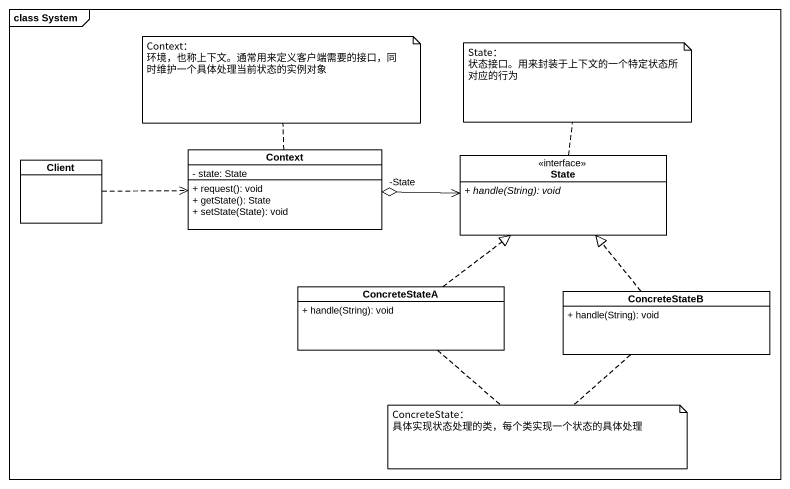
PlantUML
@startuml
mainframe class System
hide circle
hide empty members
skinparam classAttributeIconSize 0
class Client
class Context {
  - state: State
  + request(): void
  + getState(): State
  + setState(State): void
}
class "State" as State_ <<interface>> {
  {abstract} + handle(String): void
}
class ConcreteStateA {
  + handle(String): void
}
class ConcreteStateB {
  + handle(String): void
}
Client .right.> Context
State_ <-left-o "-State" Context
ConcreteStateA .up.|> State_
ConcreteStateB .up.|> State_
note top of Context
  Context：
  环境，也称上下文。通常用来定义客户端需要的接口，同时维护一个具体处理当前状态的实例对象
end note
note top of State_
  State：
  状态接口。用来封装于上下文的一个特定状态所对应的行为
end note
note as N3
  ConcreteState：
  具体实现状态处理的类，每个类实现一个状态的具体处理
end note
N3 .. ConcreteStateA
N3 .. ConcreteStateB
@enduml
